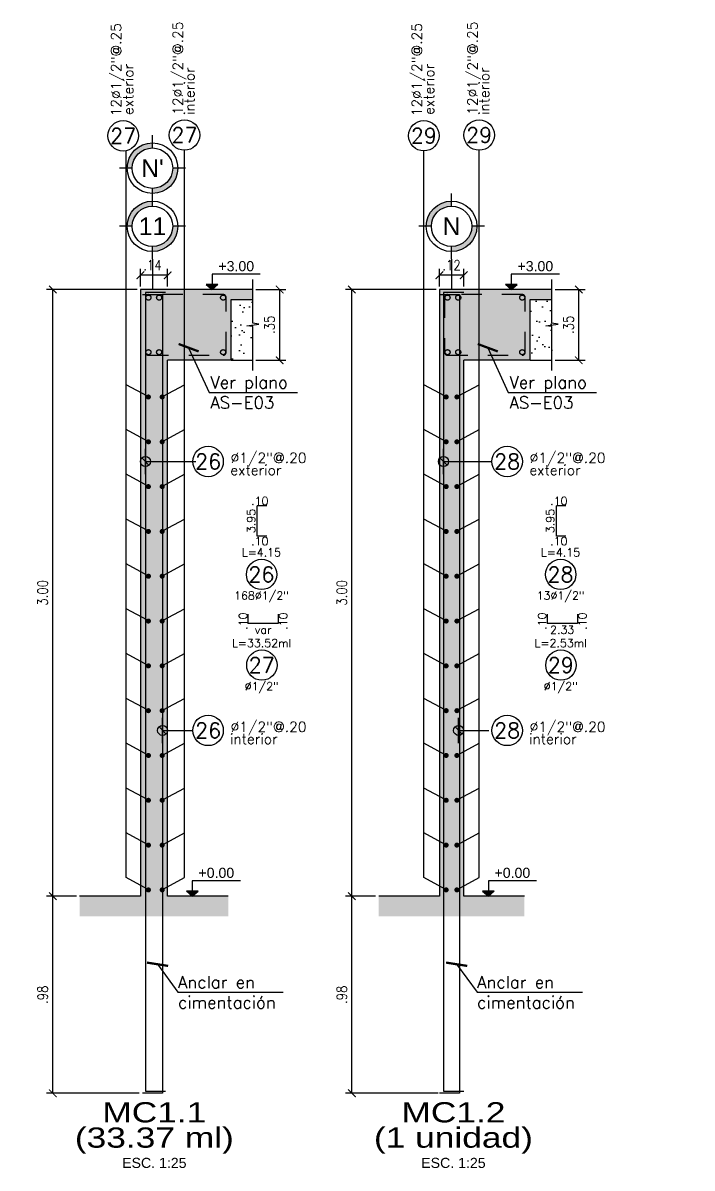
# Model space of a CAD drawing. Header units: millimetres. Extents: x -0.4 to 53.2, y 4.5 to 34.5.
# Drawn here: x 49.86 to 53.17, y 5.21 to 10.88 of the extents above; entities that cross this region are included whole.
import ezdxf
from ezdxf.enums import TextEntityAlignment as Align

# ---------------------------------------------------------------- set-up
doc = ezdxf.new("R2010")
doc.units = ezdxf.units.MM
doc.header["$LTSCALE"] = 0.05
doc.linetypes.add('DASHDOT2', pattern=[12.7, 6.35, -3.175, 0, -3.175])
doc.linetypes.add('HIDDEN2', pattern=[4.7625, 3.175, -1.5875])
for name, color, linetype in [('ACHURADO', 1, 'Continuous'), ('ACOTADO', 2, 'Continuous'), ('CANT_INVIS', 2, 'HIDDEN2'), ('CONT_CORTE', 4, 'Continuous'), ('EJES', 1, 'DASHDOT2'), ('TEXTO_REFUERZO', 3, 'Continuous'), ('TITULOS', 1, 'Continuous'), ('TXT_IND', 2, 'Continuous')]:
    doc.layers.add(name, color=color, linetype=linetype)
doc.styles.add('ACOTAMIENTOS', font='romans.shx', dxfattribs={"width": 0.85})
doc.styles.add('ARIAL', font='arial.ttf')
doc.styles.get("Standard").update_dxf_attribs({"font": 'romans.shx'})
doc.dimstyles.new('ACOTA_25', dxfattribs={"dimscale": 0.025, "dimtxt": 2, "dimasz": 1.5, "dimexe": 1.25, "dimexo": 0.625, "dimgap": 1, "dimtad": 1, "dimzin": 4, "dimdsep": 46, "dimtxsty": 'ACOTAMIENTOS', "dimblk1": 'ARCHTICK', "dimblk2": 'ARCHTICK', "dimsah": 1, "dimcen": 1.5, "dimclrd": 1, "dimclre": 1, "dimclrt": 256, "dimadec": 0, "dimazin": 0, "dimtfac": 1, "dimtofl": 0, "dimtmove": 2, "dimatfit": 3, "dimldrblk": 'ARCHTICK', "dimfxl": 0, "dimtolj": 1, "dimtzin": 0, "dimarcsym": 0})

# ---------------------------------------------------------------- blocks, each defined once
blk = doc.blocks.new('_ARCHTICK')
at = {"color": 0, "linetype": 'ByBlock', "const_width": 0.15}
blk.add_lwpolyline([(-0.5, -0.5), (0.5, 0.5)], dxfattribs=at)
blk = doc.blocks.new('*D52')
at = {"layer": 'ACOTADO', "color": 1, "lineweight": -2}
for p, q in [((50.4235, 9.5591), (49.9751, 9.5591)), ((50.0064, 6.5591), (50.0064, 9.5591)), ((50.1235, 6.5591), (49.9751, 6.5591))]:
    blk.add_line(p, q, dxfattribs=at)
at = {"layer": 'DEFPOINTS', "color": 0}
for p in [(50.0064, 9.5591), (50.4391, 9.5591), (50.1391, 6.5591)]:
    blk.add_point(p, dxfattribs=at)
at = {"layer": 'ACOTADO', "color": 1, "lineweight": -2, "xscale": 0.03750000000000001, "yscale": 0.03750000000000001, "zscale": 0.03750000000000001}
for p, rotation in [((50.0064, 9.5591), 90), ((50.0064, 6.5591), 270)]:
    blk.add_blockref('_ARCHTICK', p, dxfattribs=dict(at, rotation=rotation))
at = {"layer": 'ACOTADO', "insert": (49.9564, 8.0591), "char_height": 0.05, "attachment_point": 5, "rotation": 90, "style": 'ACOTAMIENTOS'}
blk.add_mtext('\\A1;3.00', dxfattribs=at)
blk = doc.blocks.new('*D53')
at = {"layer": 'ACOTADO', "color": 1, "lineweight": -2}
for p, q in [((51.0109, 9.5591), (51.1592, 9.5591)), ((51.128, 9.2091), (51.128, 9.5591)), ((51.0109, 9.2091), (51.1592, 9.2091))]:
    blk.add_line(p, q, dxfattribs=at)
at = {"layer": 'DEFPOINTS', "color": 0}
for p in [(50.9952, 9.5591), (51.128, 9.5591), (50.9952, 9.2091)]:
    blk.add_point(p, dxfattribs=at)
at = {"layer": 'ACOTADO', "color": 1, "lineweight": -2, "xscale": 0.03750000000000001, "yscale": 0.03750000000000001, "zscale": 0.03750000000000001}
for p, rotation in [((51.128, 9.5591), 90), ((51.128, 9.2091), 270)]:
    blk.add_blockref('_ARCHTICK', p, dxfattribs=dict(at, rotation=rotation))
at = {"layer": 'ACOTADO', "insert": (51.078, 9.3841), "char_height": 0.05, "attachment_point": 5, "rotation": 90, "style": 'ACOTAMIENTOS'}
blk.add_mtext('\\A1;.35', dxfattribs=at)
blk = doc.blocks.new('*D54')
at = {"layer": 'ACOTADO', "color": 1, "lineweight": -2}
for p, q in [((50.1235, 6.5591), (49.9751, 6.5591)), ((50.0064, 5.5841), (50.0064, 6.5591)), ((50.4335, 5.5841), (49.9751, 5.5841))]:
    blk.add_line(p, q, dxfattribs=at)
at = {"layer": 'DEFPOINTS', "color": 0}
for p in [(50.0064, 6.5591), (50.1391, 6.5591), (50.4491, 5.5841)]:
    blk.add_point(p, dxfattribs=at)
at = {"layer": 'ACOTADO', "color": 1, "lineweight": -2, "xscale": 0.03750000000000001, "yscale": 0.03750000000000001, "zscale": 0.03750000000000001}
for p, rotation in [((50.0064, 6.5591), 90), ((50.0064, 5.5841), 270)]:
    blk.add_blockref('_ARCHTICK', p, dxfattribs=dict(at, rotation=rotation))
at = {"layer": 'ACOTADO', "insert": (49.9564, 6.0716), "char_height": 0.05, "attachment_point": 5, "rotation": 90, "style": 'ACOTAMIENTOS'}
blk.add_mtext('\\A1;.98', dxfattribs=at)
blk = doc.blocks.new('*D55')
at = {"layer": 'ACOTADO', "color": 1, "linetype": 'HIDDEN2', "lineweight": -2}
for p, q in [((50.4391, 9.5747), (50.4391, 9.6609)), ((50.5741, 9.5747), (50.5741, 9.6609))]:
    blk.add_line(p, q, dxfattribs=at)
at = {"layer": 'ACOTADO', "color": 1, "lineweight": -2}
blk.add_line((50.5741, 9.6296), (50.4391, 9.6296), dxfattribs=at)
at = {"layer": 'DEFPOINTS', "color": 0}
for p in [(50.4391, 9.6296), (50.4391, 9.5591), (50.5741, 9.5591)]:
    blk.add_point(p, dxfattribs=at)
at = {"layer": 'ACOTADO', "color": 1, "lineweight": -2, "xscale": 0.03750000000000001, "yscale": 0.03750000000000001, "zscale": 0.03750000000000001, "rotation": 180}
blk.add_blockref('_ARCHTICK', (50.4391, 9.6296), dxfattribs=at)
at = {"layer": 'ACOTADO', "color": 1, "lineweight": -2, "xscale": 0.03750000000000001, "yscale": 0.03750000000000001, "zscale": 0.03750000000000001}
blk.add_blockref('_ARCHTICK', (50.5741, 9.6296), dxfattribs=at)
at = {"layer": 'ACOTADO', "insert": (50.4991, 9.6798), "char_height": 0.05, "attachment_point": 5, "style": 'ACOTAMIENTOS'}
blk.add_mtext('\\A1;.14', dxfattribs=at)
blk = doc.blocks.new('Nivel-elev')
at = {"layer": 'TXT_IND'}
blk.add_hatch(color=1, dxfattribs=at).paths.add_polyline_path([(-0.058, 0.051), (0.058, 0.051), (0, 0)])
for p, q in [((0, 0), (-0.058, 0.051)), ((-0.058, 0.051), (0.058, 0.051)), ((0.058, 0.051), (0, 0))]:
    blk.add_line(p, q, dxfattribs=at)
blk.add_lwpolyline([(-0.476, 0.151), (0, 0.151), (0, 0.051)], dxfattribs=at)
blk.add_attdef('+2.85', (-0.476, 0.171), '', height=0.0975, dxfattribs=at)
blk = doc.blocks.new('*U14')
at = {"layer": 'TEXTO_REFUERZO', "color": 1}
for p, q in [((-0.0386, -0.0234), (-0.1441, 0.0335)), ((0.0386, -0.0234), (0.1441, 0.0335))]:
    blk.add_line(p, q, dxfattribs=at)
at = {"layer": 'TEXTO_REFUERZO', "color": 1, "const_width": 0.0125}
for points in [[(-0.0278, -0.0272, 1), (-0.0403, -0.0272, 1)], [(0.0278, -0.0272, -1), (0.0403, -0.0272, -1)]]:
    blk.add_lwpolyline(points, format="xyb", close=True, dxfattribs=at)
blk = doc.blocks.new('*U15')
at = {"layer": 'CANT_INVIS', "color": 0, "linetype": 'ByBlock', "lineweight": -2}
for p in [(0, 2.4376), (0, 2.216), (0, 1.9944), (0, 1.7728), (0, 1.5512), (0, 1.3296), (0, 1.108), (0, 0.8864), (0, 0.6648), (0, 0.4432), (0, 0.2216), (0, 0)]:
    blk.add_blockref('*U14', p, dxfattribs=at)
blk = doc.blocks.new('COTA25')
at = {"layer": 'TEXTO_REFUERZO', "color": 1}
blk.add_line((0, -0.0625), (0, 0.0625), dxfattribs=at)
at = {"layer": 'TEXTO_REFUERZO'}
blk.add_line((-0.0177, -0.0177), (0.0177, 0.0177), dxfattribs=at)
blk = doc.blocks.new('Titulos')
at = {"layer": 'TITULOS', "color": 1, "style": 'ARIAL', "width": 1.25}
blk.add_attdef('TITULO_1', text='', height=0.2, dxfattribs=at).set_placement((0, 0.25), align=Align.MIDDLE_CENTER)
at = {"layer": 'TITULOS', "style": 'ARIAL', "width": 1.25}
blk.add_attdef('TITULO_2', text='', height=0.2, dxfattribs=at).set_placement((0, 0), align=Align.MIDDLE_CENTER)
at = {"layer": 'TITULOS', "color": 2, "width": 1.25}
for tag, p in [('ESCALA_1', (0, -0.25)), ('ESCALA_2', (0, -0.408))]:
    blk.add_attdef(tag, text='', height=0.1, dxfattribs=at).set_placement(p, align=Align.MIDDLE_CENTER)
blk = doc.blocks.new('EJE')
at = {"layer": 'EJES', "linetype": 'Continuous'}
for points in [[(-0.25, 0), (-0.2, 0, -0.414214), (0, 0.2), (0, 0.25, 0.414214)], [(0.25, 0), (0.2, 0, -0.414214), (0, -0.2), (0, -0.25, 0.414214)]]:
    blk.add_hatch(color=256, dxfattribs=at).paths.add_polyline_path(points)
at = {"layer": 'EJES', "color": 1, "linetype": 'Continuous'}
for p, q in [((0, 0.2), (0, 0.325)), ((-0.2, 0), (-0.325, 0)), ((0.325, 0), (0.2, 0)), ((0, -0.325), (0, -0.2))]:
    blk.add_line(p, q, dxfattribs=at)
at = {"layer": 'EJES', "color": 3, "linetype": 'Continuous'}
for radius in [0.25, 0.2]:
    blk.add_circle((0, 0), radius, dxfattribs=at)
at = {"layer": 'EJES', "color": 4, "linetype": 'Continuous', "style": 'ARIAL'}
blk.add_attdef('EJE', text='', height=0.175, dxfattribs=at).set_placement((0, 0), align=Align.MIDDLE_CENTER)
blk = doc.blocks.new('*D384')
at = {"layer": 'ACOTADO', "color": 1, "lineweight": -2}
for p, q in [((51.9021, 9.5591), (51.4537, 9.5591)), ((51.485, 6.5591), (51.485, 9.5591)), ((51.6021, 6.5591), (51.4537, 6.5591))]:
    blk.add_line(p, q, dxfattribs=at)
at = {"layer": 'DEFPOINTS', "color": 0}
for p in [(51.485, 9.5591), (51.9177, 9.5591), (51.6177, 6.5591)]:
    blk.add_point(p, dxfattribs=at)
at = {"layer": 'ACOTADO', "color": 1, "lineweight": -2, "xscale": 0.03750000000000001, "yscale": 0.03750000000000001, "zscale": 0.03750000000000001}
for p, rotation in [((51.485, 9.5591), 90), ((51.485, 6.5591), 270)]:
    blk.add_blockref('_ARCHTICK', p, dxfattribs=dict(at, rotation=rotation))
at = {"layer": 'ACOTADO', "insert": (51.435, 8.0591), "char_height": 0.05, "attachment_point": 5, "rotation": 90, "style": 'ACOTAMIENTOS'}
blk.add_mtext('\\A1;3.00', dxfattribs=at)
blk = doc.blocks.new('*D385')
at = {"layer": 'ACOTADO', "color": 1, "lineweight": -2}
for p, q in [((52.4895, 9.5591), (52.6378, 9.5591)), ((52.6066, 9.2091), (52.6066, 9.5591)), ((52.4895, 9.2091), (52.6378, 9.2091))]:
    blk.add_line(p, q, dxfattribs=at)
at = {"layer": 'DEFPOINTS', "color": 0}
for p in [(52.4739, 9.5591), (52.6066, 9.5591), (52.4739, 9.2091)]:
    blk.add_point(p, dxfattribs=at)
at = {"layer": 'ACOTADO', "color": 1, "lineweight": -2, "xscale": 0.03750000000000001, "yscale": 0.03750000000000001, "zscale": 0.03750000000000001}
for p, rotation in [((52.6066, 9.5591), 90), ((52.6066, 9.2091), 270)]:
    blk.add_blockref('_ARCHTICK', p, dxfattribs=dict(at, rotation=rotation))
at = {"layer": 'ACOTADO', "insert": (52.5566, 9.3841), "char_height": 0.05, "attachment_point": 5, "rotation": 90, "style": 'ACOTAMIENTOS'}
blk.add_mtext('\\A1;.35', dxfattribs=at)
blk = doc.blocks.new('*D386')
at = {"layer": 'ACOTADO', "color": 1, "lineweight": -2}
for p, q in [((51.6021, 6.5591), (51.4537, 6.5591)), ((51.485, 5.5841), (51.485, 6.5591)), ((51.9121, 5.5841), (51.4537, 5.5841))]:
    blk.add_line(p, q, dxfattribs=at)
at = {"layer": 'DEFPOINTS', "color": 0}
for p in [(51.485, 6.5591), (51.6177, 6.5591), (51.9277, 5.5841)]:
    blk.add_point(p, dxfattribs=at)
at = {"layer": 'ACOTADO', "color": 1, "lineweight": -2, "xscale": 0.03750000000000001, "yscale": 0.03750000000000001, "zscale": 0.03750000000000001}
for p, rotation in [((51.485, 6.5591), 90), ((51.485, 5.5841), 270)]:
    blk.add_blockref('_ARCHTICK', p, dxfattribs=dict(at, rotation=rotation))
at = {"layer": 'ACOTADO', "insert": (51.435, 6.0716), "char_height": 0.05, "attachment_point": 5, "rotation": 90, "style": 'ACOTAMIENTOS'}
blk.add_mtext('\\A1;.98', dxfattribs=at)
blk = doc.blocks.new('*D387')
at = {"layer": 'ACOTADO', "color": 1, "linetype": 'HIDDEN2', "lineweight": -2}
for p, q in [((51.9177, 9.5747), (51.9177, 9.6609)), ((52.0377, 9.5747), (52.0377, 9.6609))]:
    blk.add_line(p, q, dxfattribs=at)
at = {"layer": 'ACOTADO', "color": 1, "lineweight": -2}
blk.add_line((52.0377, 9.6296), (51.9177, 9.6296), dxfattribs=at)
at = {"layer": 'DEFPOINTS', "color": 0}
for p in [(51.9177, 9.6296), (51.9177, 9.5591), (52.0377, 9.5591)]:
    blk.add_point(p, dxfattribs=at)
at = {"layer": 'ACOTADO', "color": 1, "lineweight": -2, "xscale": 0.03750000000000001, "yscale": 0.03750000000000001, "zscale": 0.03750000000000001, "rotation": 180}
blk.add_blockref('_ARCHTICK', (51.9177, 9.6296), dxfattribs=at)
at = {"layer": 'ACOTADO', "color": 1, "lineweight": -2, "xscale": 0.03750000000000001, "yscale": 0.03750000000000001, "zscale": 0.03750000000000001}
blk.add_blockref('_ARCHTICK', (52.0377, 9.6296), dxfattribs=at)
at = {"layer": 'ACOTADO', "insert": (51.9777, 9.6798), "char_height": 0.05, "attachment_point": 5, "style": 'ACOTAMIENTOS'}
blk.add_mtext('\\A1;.12', dxfattribs=at)

msp = doc.modelspace()

# ---------------------------------------------------------------- hatches: boundary and pattern name
at = {"layer": 'ACHURADO', "ltscale": 0.2}
h = msp.add_hatch(color=254, dxfattribs=at)
h.dxf.hatch_style = 1
h.paths.add_polyline_path([(50.8741, 9.5591), (50.4391, 9.5591), (50.4391, 6.5591), (50.1391, 6.5591), (50.1391, 6.4591), (50.8741, 6.4591), (50.8741, 6.5591), (50.5741, 6.5591), (50.5741, 9.2091), (50.8741, 9.2091)])
h = msp.add_hatch(color=254, dxfattribs=at)
h.dxf.hatch_style = 1
h.paths.add_polyline_path([(50.9952, 9.5591), (50.8741, 9.5591), (50.8741, 9.2091), (50.8884, 9.2091), (50.8884, 9.5091), (50.9952, 9.5091)])
h = msp.add_hatch(color=254, dxfattribs=at)
h.dxf.hatch_style = 1
h.paths.add_polyline_path([(52.3377, 9.5591), (51.9177, 9.5591), (51.9177, 6.5591), (51.6177, 6.5591), (51.6177, 6.4591), (52.3377, 6.4591), (52.3377, 6.5591), (52.0377, 6.5591), (52.0377, 9.2091), (52.3377, 9.2091)])
h.paths.add_polyline_path([(52.4739, 9.5591), (52.3377, 9.5591), (52.3377, 9.2091), (52.367, 9.2091), (52.367, 9.5091), (52.4739, 9.5091)])
h = msp.add_hatch(dxfattribs=at)
h.set_pattern_fill('AR-SAND', color=256, scale=0.002)
h.paths.add_polyline_path([(50.9952, 9.5091), (50.8884, 9.5091), (50.8884, 9.2091), (50.9952, 9.2091), (50.9952, 9.3761), (50.9652, 9.3801), (51.0252, 9.3881), (50.9952, 9.3921)])
h = msp.add_hatch(dxfattribs=at)
h.set_pattern_fill('AR-SAND', color=256, scale=0.002)
h.paths.add_polyline_path([(52.4739, 9.5091), (52.367, 9.5091), (52.367, 9.2091), (52.4739, 9.2091), (52.4739, 9.3761), (52.4439, 9.3801), (52.5039, 9.3881), (52.4739, 9.3921)])

# ---------------------------------------------------------------- linework, layer by layer
at = {"layer": 'ACHURADO'}
for p, q in [((50.8884, 9.2091), (50.9952, 9.2091)), ((52.367, 9.2091), (52.4739, 9.2091))]:
    msp.add_line(p, q, dxfattribs=at)
at = {"layer": 'CANT_INVIS', "ltscale": 0.2}
for points in [[(50.4641, 9.2491, 0.414214), (50.4791, 9.2341), (50.8484, 9.2341, 0.422294), (50.8634, 9.2495), (50.8634, 9.5191, 0.414214), (50.8484, 9.5341), (50.4791, 9.5341, 0.414214), (50.4641, 9.5191)], [(51.9427, 9.2491, 0.414214), (51.9577, 9.2341), (52.327, 9.2341, 0.422294), (52.342, 9.2495), (52.342, 9.5191, 0.414214), (52.327, 9.5341), (51.9577, 9.5341, 0.414214), (51.9427, 9.5191)]]:
    msp.add_lwpolyline(points, format="xyb", close=True, dxfattribs=at)
for centre in [(50.4791, 9.5191), (50.5321, 9.5191), (50.8484, 9.5191), (51.9577, 9.5191), (52.0107, 9.5191), (52.327, 9.5191), (50.4791, 9.2491), (50.5321, 9.2491), (50.8484, 9.2491), (51.9577, 9.2491), (52.0107, 9.2491), (52.327, 9.2491)]:
    msp.add_circle(centre, 0.0125, dxfattribs=at)
at = {"layer": 'CONT_CORTE'}
for p, q in [((50.9952, 9.5591), (50.4391, 9.5591)), ((52.4739, 9.5591), (51.9177, 9.5591)), ((50.8884, 9.2091), (50.5741, 9.2091)), ((50.5741, 6.5591), (50.5741, 9.2091)), ((52.367, 9.2091), (52.0377, 9.2091)), ((52.0377, 6.5591), (52.0377, 9.2091)), ((50.4391, 6.5591), (50.1391, 6.5591)), ((50.8741, 6.5591), (50.5741, 6.5591)), ((51.9177, 6.5591), (51.6177, 6.5591)), ((52.3377, 6.5591), (52.0377, 6.5591))]:
    msp.add_line(p, q, dxfattribs=at)
at = {"layer": 'CONT_CORTE', "color": 1, "ltscale": 0.2}
for points in [[(50.9952, 9.1591), (50.9952, 9.3761), (50.9652, 9.3801), (51.0252, 9.3881), (50.9952, 9.3921), (50.9952, 9.6091)], [(52.4739, 9.1591), (52.4739, 9.3761), (52.4439, 9.3801), (52.5039, 9.3881), (52.4739, 9.3921), (52.4739, 9.6091)]]:
    msp.add_lwpolyline(points, dxfattribs=at)
at = {"layer": 'CONT_CORTE'}
for points in [[(50.4391, 9.5591), (50.4391, 6.5591)], [(51.9177, 9.5591), (51.9177, 6.5591)], [(50.8884, 9.2091), (50.8884, 9.5091), (50.9952, 9.5091)], [(52.367, 9.2091), (52.367, 9.5091), (52.4739, 9.5091)]]:
    msp.add_lwpolyline(points, dxfattribs=at)
at = {"layer": 'EJES'}
for p, q in [((50.4991, 9.7091), (50.4991, 9.5591)), ((51.9777, 9.7091), (51.9777, 9.5591))]:
    msp.add_line(p, q, dxfattribs=at)
at = {"layer": 'TEXTO_REFUERZO', "color": 1}
for p, q in [((50.369, 6.6507), (50.369, 10.2438)), ((50.6572, 6.6507), (50.6572, 10.2477)), ((51.8409, 6.6507), (51.8409, 10.2438)), ((52.1142, 6.6507), (52.1142, 10.2477)), ((51.9465, 9.0314), (51.8409, 9.0883)), ((52.0087, 9.0314), (52.1142, 9.0883)), ((51.9465, 8.8098), (51.8409, 8.8667)), ((52.0087, 8.8098), (52.1142, 8.8667)), ((50.4641, 8.7085), (50.7138, 8.7085)), ((51.9377, 8.7085), (52.1774, 8.7085)), ((51.9465, 8.5882), (51.8409, 8.6451)), ((52.0087, 8.5882), (52.1142, 8.6451)), ((51.9465, 8.3666), (51.8409, 8.4235)), ((52.0087, 8.3666), (52.1142, 8.4235)), ((51.9465, 8.145), (51.8409, 8.2019)), ((52.0087, 8.145), (52.1142, 8.2019)), ((51.9465, 7.9234), (51.8409, 7.9803)), ((52.0087, 7.9234), (52.1142, 7.9803)), ((51.9465, 7.7018), (51.8409, 7.7587)), ((52.0087, 7.7018), (52.1142, 7.7587)), ((51.9465, 7.4802), (51.8409, 7.5371)), ((52.0087, 7.4802), (52.1142, 7.5371)), ((50.5491, 7.3787), (50.6988, 7.3787)), ((52.0127, 7.3787), (52.1624, 7.3787)), ((51.9465, 7.2586), (51.8409, 7.3155)), ((52.0087, 7.2586), (52.1142, 7.3155)), ((51.9465, 7.037), (51.8409, 7.0939)), ((52.0087, 7.037), (52.1142, 7.0939)), ((51.9465, 6.8154), (51.8409, 6.8723)), ((52.0087, 6.8154), (52.1142, 6.8723)), ((51.9465, 6.5938), (51.8409, 6.6507)), ((52.0087, 6.5938), (52.1142, 6.6507))]:
    msp.add_line(p, q, dxfattribs=at)
at = {"layer": 'TEXTO_REFUERZO', "color": 5}
for points in [[(50.4491, 9.5341), (50.5491, 9.5341), (50.5491, 5.5841), (50.4491, 5.5841)], [(51.9177, 9.5341), (52.0177, 9.5341), (52.0177, 5.5841), (51.9177, 5.5841)]]:
    msp.add_lwpolyline(points, dxfattribs=at)
at = {"layer": 'TEXTO_REFUERZO', "color": 6}
for points in [[(50.5641, 9.5441), (50.4641, 9.5441), (50.4641, 5.5941), (50.5641, 5.5941)], [(52.0377, 9.5441), (51.9377, 9.5441), (51.9377, 5.5941), (52.0377, 5.5941)]]:
    msp.add_lwpolyline(points, dxfattribs=at)
at = {"layer": 'TEXTO_REFUERZO', "color": 1, "const_width": 0.0125}
for points in [[(51.9573, 9.0276, 1), (51.9448, 9.0276, 1)], [(51.9978, 9.0276, -1), (52.0103, 9.0276, -1)], [(51.9573, 8.806, 1), (51.9448, 8.806, 1)], [(51.9978, 8.806, -1), (52.0103, 8.806, -1)], [(51.9573, 8.5844, 1), (51.9448, 8.5844, 1)], [(51.9978, 8.5844, -1), (52.0103, 8.5844, -1)], [(51.9573, 8.3628, 1), (51.9448, 8.3628, 1)], [(51.9978, 8.3628, -1), (52.0103, 8.3628, -1)], [(51.9573, 8.1412, 1), (51.9448, 8.1412, 1)], [(51.9978, 8.1412, -1), (52.0103, 8.1412, -1)], [(51.9573, 7.9196, 1), (51.9448, 7.9196, 1)], [(51.9978, 7.9196, -1), (52.0103, 7.9196, -1)], [(51.9573, 7.698, 1), (51.9448, 7.698, 1)], [(51.9978, 7.698, -1), (52.0103, 7.698, -1)], [(51.9573, 7.4764, 1), (51.9448, 7.4764, 1)], [(51.9978, 7.4764, -1), (52.0103, 7.4764, -1)], [(51.9573, 7.2548, 1), (51.9448, 7.2548, 1)], [(51.9978, 7.2548, -1), (52.0103, 7.2548, -1)], [(51.9573, 7.0332, 1), (51.9448, 7.0332, 1)], [(51.9978, 7.0332, -1), (52.0103, 7.0332, -1)], [(51.9573, 6.8116, 1), (51.9448, 6.8116, 1)], [(51.9978, 6.8116, -1), (52.0103, 6.8116, -1)], [(51.9573, 6.59, 1), (51.9448, 6.59, 1)], [(51.9978, 6.59, -1), (52.0103, 6.59, -1)]]:
    msp.add_lwpolyline(points, format="xyb", close=True, dxfattribs=at)
at = {"layer": 'TEXTO_REFUERZO', "color": 5, "linetype": 'Continuous'}
for points in [[(51.0643, 8.3391), (51.0172, 8.3391), (51.0172, 8.4891), (51.0172, 8.4891)], [(51.0643, 8.4891), (51.0172, 8.4891)], [(52.5429, 8.3391), (52.4958, 8.3391), (52.4958, 8.4891), (52.4958, 8.4891)], [(52.5429, 8.4891), (52.4958, 8.4891)], [(51.1212, 7.954), (51.1212, 7.9069), (50.9712, 7.9069), (50.9712, 7.9069)], [(50.9712, 7.954), (50.9712, 7.9069)], [(52.5998, 7.954), (52.5998, 7.9069), (52.4498, 7.9069), (52.4498, 7.9069)], [(52.4498, 7.954), (52.4498, 7.9069)]]:
    msp.add_lwpolyline(points, dxfattribs=at)
at = {"layer": 'TEXTO_REFUERZO', "color": 6, "linetype": 'Continuous'}
for centre in [(50.354, 10.3191), (51.8409, 10.3196), (50.7741, 8.7085), (52.2527, 8.7085)]:
    msp.add_circle(centre, 0.0753, dxfattribs=at)
at = {"layer": 'TEXTO_REFUERZO', "color": 3}
for centre, radius in [((50.6572, 10.3229), 0.0753), ((52.1142, 10.3229), 0.0753), ((51.0386, 8.1501), 0.075), ((52.5172, 8.1501), 0.075), ((51.0398, 7.7016), 0.075), ((52.5184, 7.7016), 0.075), ((50.7741, 7.3787), 0.0753), ((52.2527, 7.3787), 0.0753)]:
    msp.add_circle(centre, radius, dxfattribs=at)
at = {"layer": 'TEXTO_REFUERZO', "color": 1}
for centre in [(50.4641, 8.7085), (51.9377, 8.7085), (50.5491, 7.3787), (52.0127, 7.3787)]:
    msp.add_circle(centre, 0.025, dxfattribs=at)

# ---------------------------------------------------------------- block references
at = {"layer": 'CANT_INVIS'}
msp.add_blockref('*U15', (50.5131, 6.6172), dxfattribs=at)
at = {"layer": 'EJES', "xscale": 0.5, "yscale": 0.5, "zscale": 0.5}
for p, values in [((50.4991, 10.1591), {'EJE': "N'"}), ((50.4991, 9.8716), {'EJE': '11'}), ((51.9777, 9.8716), {'EJE': 'N'})]:
    msp.add_blockref('EJE', p, dxfattribs=at).add_auto_attribs(values)
at = {"layer": 'TEXTO_REFUERZO', "color": 1, "linetype": 'Continuous', "xscale": -1}
for p in [(50.4641, 8.7085), (51.9377, 8.7085), (50.5491, 7.3787), (52.0127, 7.3787)]:
    msp.add_blockref('COTA25', p, dxfattribs=at)
at = {"layer": 'TITULOS'}
ref = msp.add_blockref('Titulos', (50.5083, 5.3653), dxfattribs=dict(at, xscale=0.5, yscale=0.5, zscale=0.5))
ref.add_attrib('TITULO_1', 'MC1.1', dxfattribs={"color": 1, "height": 0.1, "style": 'ARIAL', "width": 1.25}).set_placement((50.5083, 5.4903), align=Align.MIDDLE_CENTER)
ref.add_attrib('TITULO_2', '(33.37 ml)', dxfattribs={"height": 0.1, "style": 'ARIAL', "width": 1.25}).set_placement((50.5083, 5.3653), align=Align.MIDDLE_CENTER)
ref.add_attrib('ESCALA_1', 'ESC. 1:25', dxfattribs={"color": 2, "height": 0.05, "style": 'ARIAL'}).set_placement((50.5083, 5.2401), align=Align.MIDDLE_CENTER)
ref = msp.add_blockref('Titulos', (51.9869, 5.3653), dxfattribs=dict(at, xscale=0.5, yscale=0.5, zscale=0.5))
ref.add_attrib('TITULO_1', 'MC1.2', dxfattribs={"color": 1, "height": 0.1, "style": 'ARIAL', "width": 1.25}).set_placement((51.9869, 5.4903), align=Align.MIDDLE_CENTER)
ref.add_attrib('TITULO_2', '(1 unidad)', dxfattribs={"height": 0.1, "style": 'ARIAL', "width": 1.25}).set_placement((51.9869, 5.3653), align=Align.MIDDLE_CENTER)
ref.add_attrib('ESCALA_1', 'ESC. 1:25', dxfattribs={"color": 2, "height": 0.05, "style": 'ARIAL'}).set_placement((51.9869, 5.2401), align=Align.MIDDLE_CENTER)
at = {"layer": 'TXT_IND'}
ref = msp.add_blockref('Nivel-elev', (50.794, 9.5591), dxfattribs=dict(at, xscale=-0.5, yscale=0.5, zscale=0.5))
ref.add_attrib('+2.85', '+3.00', dxfattribs={"height": 0.05, "style": 'ARIAL'}).set_placement((50.9133, 9.6345), align=Align.BOTTOM_CENTER)
ref = msp.add_blockref('Nivel-elev', (52.2726, 9.5591), dxfattribs=dict(at, xscale=-0.5, yscale=0.5, zscale=0.5))
ref.add_attrib('+2.85', '+3.00', dxfattribs={"height": 0.05, "style": 'ARIAL'}).set_placement((52.3919, 9.6345), align=Align.BOTTOM_CENTER)
ref = msp.add_blockref('Nivel-elev', (50.696, 6.5591), dxfattribs=dict(at, xscale=-0.5, yscale=0.5, zscale=0.5))
ref.add_attrib('+2.85', '+0.00', dxfattribs={"height": 0.05, "style": 'ARIAL'}).set_placement((50.8148, 6.6345), align=Align.BOTTOM_CENTER)
ref = msp.add_blockref('Nivel-elev', (52.1596, 6.5591), dxfattribs=dict(at, xscale=-0.5, yscale=0.5, zscale=0.5))
ref.add_attrib('+2.85', '+0.00', dxfattribs={"height": 0.05, "style": 'ARIAL'}).set_placement((52.2784, 6.6345), align=Align.BOTTOM_CENTER)

# ---------------------------------------------------------------- texts
at = {"layer": 'TEXTO_REFUERZO', "color": 2}
for s, rotation, p in [('12%%C1/2"@.25', 90, (50.6644, 10.8839)), ('12%%C1/2"@.25', 90, (52.1213, 10.8839)), ('12%%C1/2"@.25', 90, (50.3591, 10.8761)), ('12%%C1/2"@.25', 90, (51.846, 10.8766)), ('exterior', 90, (50.4193, 10.675)), ('interior', 90, (50.7217, 10.6576)), ('exterior', 90, (51.9063, 10.6755)), ('interior', 90, (52.1787, 10.6576)), ('%%C1/2"@.20', 360, (51.2601, 7.3566)), ('%%C1/2"@.20', 360, (52.7387, 7.3566)), ('interior', 360, (51.118, 7.2964)), ('interior', 360, (52.5966, 7.2964))]:
    msp.add_text(s, height=0.05, rotation=rotation, dxfattribs=at).set_placement(p, align=Align.BOTTOM_RIGHT)
at = {"layer": 'TEXTO_REFUERZO', "color": 6, "linetype": 'Continuous'}
for s, p in [('27', (50.354, 10.3191)), ('29', (51.8409, 10.3196)), ('26', (50.7741, 8.7085)), ('28', (52.2527, 8.7085))]:
    msp.add_text(s, height=0.075, dxfattribs=at).set_placement(p, align=Align.MIDDLE_CENTER)
at = {"layer": 'TEXTO_REFUERZO', "color": 3}
for s, p in [('27', (50.6572, 10.3229)), ('29', (52.1142, 10.3229)), ('26', (51.0376, 8.1501)), ('28', (52.5162, 8.1501)), ('27', (51.0389, 7.7016)), ('29', (52.5175, 7.7016))]:
    msp.add_text(s, height=0.075, dxfattribs=at).set_placement(p, align=Align.MIDDLE_CENTER)
at = {"layer": 'TEXTO_REFUERZO', "color": 2}
for s, p in [('%%C1/2"@.20', (51.2601, 8.6865)), ('%%C1/2"@.20', (52.7387, 8.6865)), ('exterior', (51.137, 8.6262)), ('exterior', (52.6156, 8.6262))]:
    msp.add_text(s, height=0.05, dxfattribs=at).set_placement(p, align=Align.BOTTOM_RIGHT)
at = {"layer": 'TEXTO_REFUERZO', "color": 2, "linetype": 'Continuous'}
for s, p in [('.10', (51.0295, 8.5136)), ('.10', (52.5081, 8.5136)), ('.10', (51.0295, 8.3146)), ('.10', (52.5081, 8.3146)), ('L=4.15', (51.0377, 8.2593)), ('L=4.15', (52.5163, 8.2593)), ('168%%C1/2"', (51.0377, 8.0455)), ('13%%C1/2"', (52.5163, 8.0455)), ('var', (51.0462, 7.8766)), ('2.33', (52.5248, 7.8766)), ('L=33.52ml', (51.0389, 7.8108)), ('L=2.53ml', (52.5175, 7.8108)), ('%%C1/2"', (51.0389, 7.597)), ('%%C1/2"', (52.5175, 7.597))]:
    msp.add_text(s, height=0.04, dxfattribs=at).set_placement(p, align=Align.MIDDLE_CENTER)
for s, p in [('3.95', (50.9869, 8.4141)), ('3.95', (52.4655, 8.4141)), ('.10', (50.9467, 7.9192)), ('.10', (51.1457, 7.9192)), ('.10', (52.4253, 7.9192)), ('.10', (52.6243, 7.9192))]:
    msp.add_text(s, height=0.04, rotation=90, dxfattribs=at).set_placement(p, align=Align.MIDDLE_CENTER)
at = {"layer": 'TEXTO_REFUERZO', "color": 3}
for s, p in [('26', (50.7741, 7.3787)), ('28', (52.2527, 7.3787))]:
    msp.add_text(s, height=0.075, rotation=360, dxfattribs=at).set_placement(p, align=Align.MIDDLE_CENTER)
at = {"layer": 'TXT_IND', "color": 4, "char_height": 0.06, "attachment_point": 4}
for s, insert in [('Ver plano\\PAS-E03', (50.7854, 9.0502)), ('Ver plano\\PAS-E03', (52.264, 9.0502)), ('Anclar en \\Pcimentación', (50.6252, 6.0839)), ('Anclar en \\Pcimentación', (52.1038, 6.0839))]:
    msp.add_mtext(s, dxfattribs=dict(at, insert=insert))

# ---------------------------------------------------------------- dimensions: what is measured, and where the dimension line sits
at = {"layer": 'ACOTADO'}
for base, p1, p2, picture, middle in [((50.439080225, 9.6296445669), (50.574080225, 9.5591125702), (50.439080225, 9.5591125702), '*D55', (50.499080225, 9.6797720134)), ((51.9177, 9.6296), (52.0377, 9.5591), (51.9177, 9.5591), '*D387', (51.9777, 9.6798))]:
    dim = msp.add_linear_dim(base=base, p1=p1, p2=p2, angle=180, dimstyle='ACOTA_25', dxfattribs=at)
    dim.commit()
    dim.dimension.update_dxf_attribs({"geometry": picture, "text_midpoint": middle, "dimtype": 160})
for base, p1, p2, picture, middle in [((50.0064, 9.5591), (50.1391, 6.5591), (50.4391, 9.5591), '*D52', (49.9564, 8.0591)), ((51.128, 9.5591), (50.9952, 9.2091), (50.9952, 9.5591), '*D53', (51.078, 9.3841)), ((51.485, 9.5591), (51.6177, 6.5591), (51.9177, 9.5591), '*D384', (51.435, 8.0591)), ((52.6066, 9.5591), (52.4739, 9.2091), (52.4739, 9.5591), '*D385', (52.5566, 9.3841)), ((50.0063573479, 6.5591125702), (50.449080225, 5.5841125702), (50.139080225, 6.5591125702), '*D54', (49.9563573479, 6.0716125702)), ((51.4849619383, 6.5591125702), (51.9276848154, 5.5841125702), (51.6176848154, 6.5591125702), '*D386', (51.4349619383, 6.0716125702))]:
    dim = msp.add_linear_dim(base=base, p1=p1, p2=p2, angle=90, dimstyle='ACOTA_25', dxfattribs=at)
    dim.commit()
    dim.dimension.update_dxf_attribs({"geometry": picture, "text_midpoint": middle})

# ---------------------------------------------------------------- leaders
at = {"layer": 'TXT_IND', "annotation_type": 0, "has_hookline": 1, "hookline_direction": 0}
for points, text_width in [([(50.678, 9.2712), (50.7792, 9.0502), (51.2162, 9.0502)], 0.4286), ([(52.1566, 9.2712), (52.2578, 9.0502), (52.6948, 9.0502)], 0.4286), ([(49.0392, 6.2224), (49.1484, 6.0597), (49.6692, 6.0597)], 0.5171), ([(50.5241, 6.2224), (50.6252, 6.0839), (51.146, 6.0839)], 0.5171), ([(52.0028, 6.2224), (52.1038, 6.0839), (52.6246, 6.0839)], 0.5171), ([(49.052, 5.369), (49.1605, 5.5236), (49.6813, 5.5236)], 0.5114)]:
    msp.add_leader(points, dimstyle='ACOTA_25', override={"dimasz": 3, "dimgap": 1, "dimtad": 0}, dxfattribs=dict(at, text_width=text_width))

doc.saveas('drawing.dxf')
